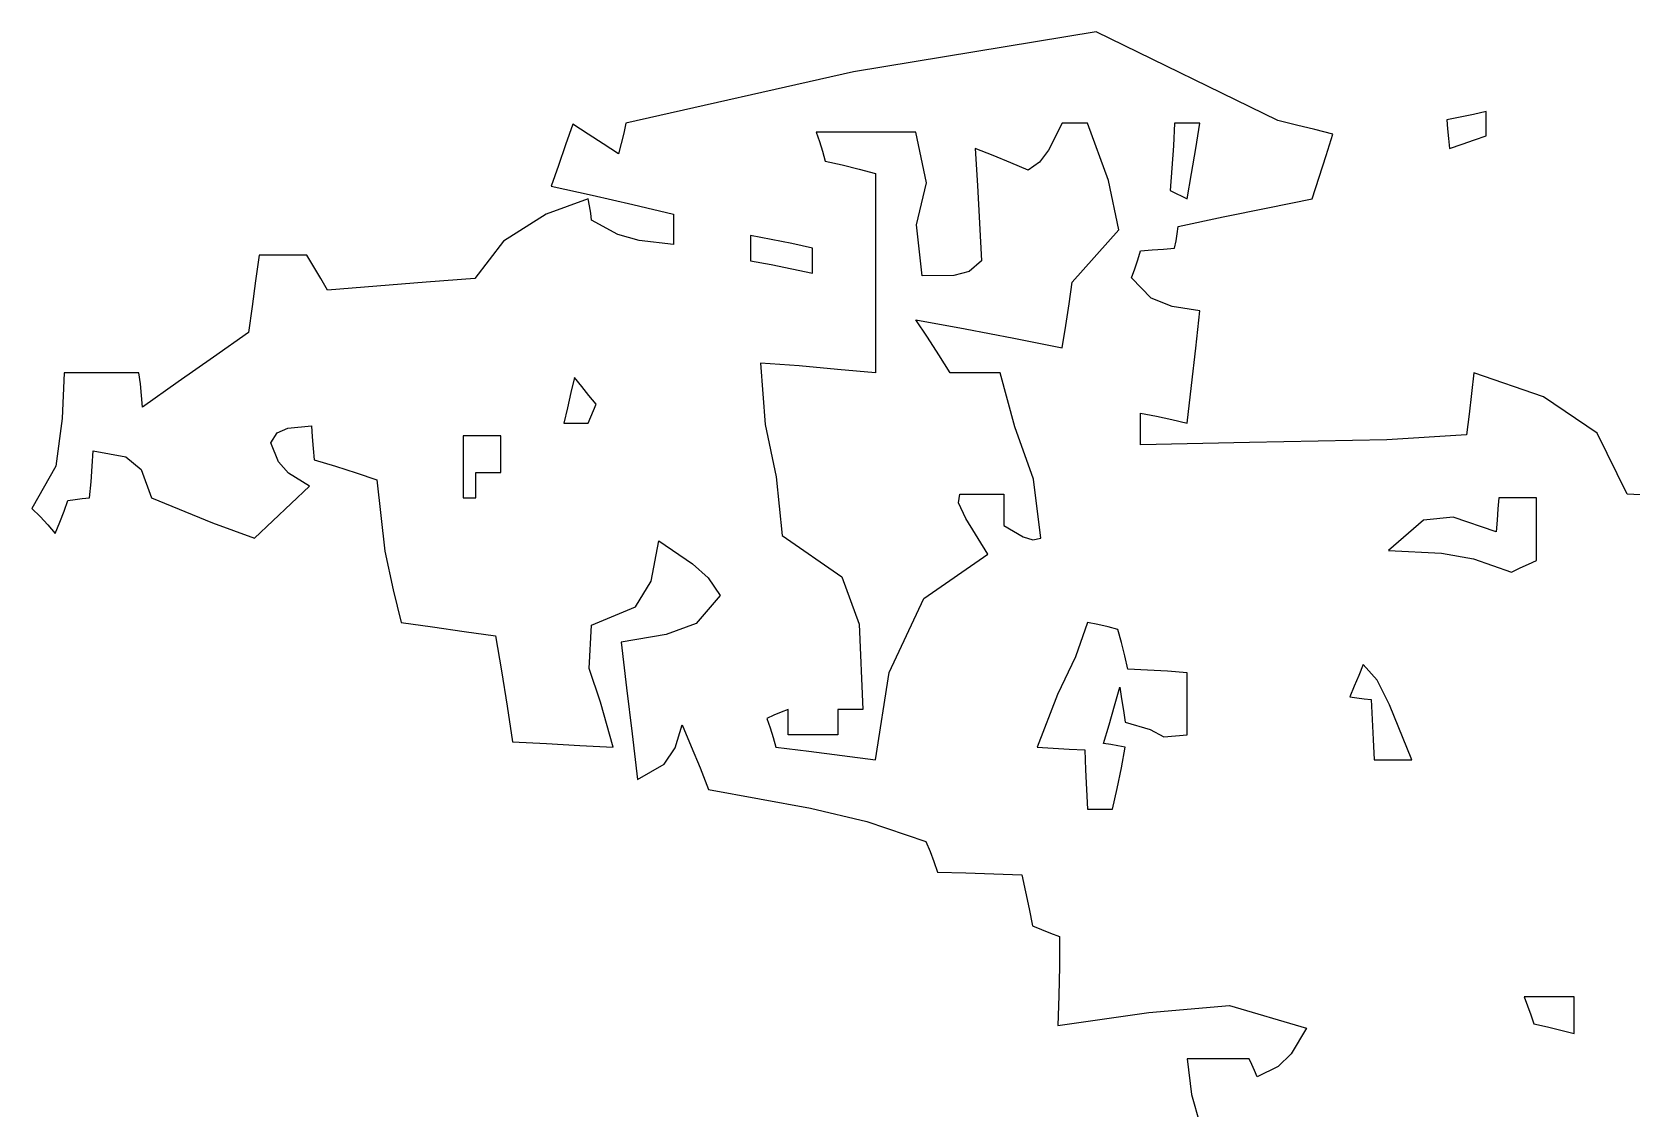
# Model space of a CAD drawing. Header units: millimetres. Extents: x 2622 to 2811, y 687 to 801.
# Drawn here: x 2745.543 to 2746.433, y 776.249 to 776.848 of the extents above; entities that cross this region are included whole.
import ezdxf

# ---------------------------------------------------------------- set-up
doc = ezdxf.new("R2010")
doc.units = ezdxf.units.MM
doc.layers.add('CHIOMA', color=94, linetype='Continuous')

msp = doc.modelspace()

# ---------------------------------------------------------------- linework, layer by layer
at = {"layer": 'CHIOMA', "linetype": 'Continuous'}
for p, q in [((2746.13534, 776.84829), (2746.00023, 776.82601)), ((2746.23645, 776.7989), (2746.13534, 776.84829)), ((2746.00023, 776.82601), (2745.87345, 776.7974)), ((2745.84395, 776.7969), (2745.83995, 776.7854)), ((2745.85245, 776.7914), (2745.84395, 776.7969)), ((2745.87345, 776.7974), (2745.87231, 776.79188)), ((2746.11645, 776.7974), (2746.10875, 776.78244)), ((2746.12131, 776.7974), (2746.11645, 776.7974)), ((2746.12593, 776.7974), (2746.12131, 776.7974)), ((2746.13045, 776.7974), (2746.12593, 776.7974)), ((2746.14214, 776.76557), (2746.13045, 776.7974)), ((2746.17895, 776.7974), (2746.17831, 776.7849)), ((2746.18381, 776.7974), (2746.17895, 776.7974)), ((2746.18843, 776.7974), (2746.18381, 776.7974)), ((2746.19295, 776.7974), (2746.18843, 776.7974)), ((2746.19081, 776.7834), (2746.19295, 776.7974)), ((2746.24681, 776.7964), (2746.23645, 776.7989)), ((2746.25693, 776.7939), (2746.24681, 776.7964)), ((2746.33793, 776.8009), (2746.33045, 776.7994)), ((2746.33045, 776.7994), (2746.33095, 776.79425)), ((2746.34531, 776.8024), (2746.33793, 776.8009)), ((2746.35245, 776.8039), (2746.34531, 776.8024)), ((2746.35245, 776.7994), (2746.35245, 776.8039)), ((2746.35245, 776.7949), (2746.35245, 776.7994)), ((2745.86095, 776.7859), (2745.85245, 776.7914)), ((2745.87231, 776.79188), (2745.87093, 776.78625)), ((2745.97945, 776.7924), (2745.98131, 776.78725)), ((2745.99795, 776.7924), (2745.97945, 776.7924)), ((2745.98131, 776.78725), (2745.98293, 776.78188)), ((2746.01645, 776.7924), (2745.99795, 776.7924)), ((2746.03495, 776.7924), (2746.01645, 776.7924)), ((2746.04086, 776.76422), (2746.03495, 776.7924)), ((2746.26695, 776.7914), (2746.25693, 776.7939)), ((2746.26331, 776.7794), (2746.26695, 776.7914)), ((2746.33095, 776.79425), (2746.33145, 776.78888)), ((2746.33145, 776.78888), (2746.33195, 776.7834)), ((2746.33893, 776.78588), (2746.34581, 776.78825)), ((2746.34581, 776.78825), (2746.35245, 776.7904)), ((2746.35245, 776.7904), (2746.35245, 776.7949)), ((2745.83995, 776.7854), (2745.83595, 776.7739)), ((2745.86945, 776.7804), (2745.86095, 776.7859)), ((2745.87093, 776.78625), (2745.86945, 776.7804)), ((2745.98293, 776.78188), (2745.98445, 776.7764)), ((2746.07793, 776.7794), (2746.06795, 776.7834)), ((2746.06795, 776.7834), (2746.06931, 776.76275)), ((2746.08781, 776.7754), (2746.07793, 776.7794)), ((2746.10875, 776.78244), (2746.10382, 776.7757)), ((2746.17831, 776.7849), (2746.17743, 776.7724)), ((2746.18843, 776.7694), (2746.19081, 776.7834)), ((2746.25943, 776.7674), (2746.26331, 776.7794)), ((2746.33195, 776.7834), (2746.33893, 776.78588)), ((2745.83595, 776.7739), (2745.83195, 776.7624)), ((2745.98445, 776.7764), (2745.99393, 776.77425)), ((2745.99393, 776.77425), (2746.00331, 776.77188)), ((2746.00331, 776.77188), (2746.01245, 776.7694)), ((2746.01245, 776.7694), (2746.01245, 776.7324)), ((2746.09745, 776.7714), (2746.08781, 776.7754)), ((2746.10382, 776.7757), (2746.09745, 776.7714)), ((2746.17743, 776.7724), (2746.17645, 776.7599)), ((2746.18595, 776.7554), (2746.18843, 776.7694)), ((2745.83195, 776.7624), (2745.85481, 776.75738)), ((2746.03521, 776.74092), (2746.04086, 776.76422)), ((2746.06931, 776.76275), (2746.07043, 776.74188)), ((2746.14793, 776.73807), (2746.14214, 776.76557)), ((2746.25545, 776.7554), (2746.25943, 776.7674)), ((2745.85245, 776.7554), (2745.82912, 776.74686)), ((2745.85331, 776.7514), (2745.85245, 776.7554)), ((2745.85481, 776.75738), (2745.87743, 776.75225)), ((2745.87743, 776.75225), (2745.89995, 776.7469)), ((2746.17645, 776.7599), (2746.17981, 776.7584)), ((2746.17981, 776.7584), (2746.18293, 776.7569)), ((2746.18293, 776.7569), (2746.18595, 776.7554)), ((2746.23081, 776.75038), (2746.25545, 776.7554)), ((2745.82912, 776.74686), (2745.80545, 776.73177)), ((2745.85393, 776.7474), (2745.85331, 776.7514)), ((2745.85445, 776.7434), (2745.85393, 776.7474)), ((2745.86914, 776.73557), (2745.85445, 776.7434)), ((2745.89995, 776.7469), (2745.89995, 776.74138)), ((2746.18095, 776.7399), (2746.20593, 776.74525)), ((2746.20593, 776.74525), (2746.23081, 776.75038)), ((2745.88093, 776.73207), (2745.86914, 776.73557)), ((2745.89995, 776.74138), (2745.89995, 776.73575)), ((2745.89995, 776.73575), (2745.89995, 776.7299)), ((2745.94295, 776.7349), (2745.94295, 776.73038)), ((2745.95445, 776.73275), (2745.94295, 776.7349)), ((2746.03845, 776.7124), (2746.03521, 776.74092)), ((2746.07043, 776.74188), (2746.07145, 776.7209)), ((2746.12195, 776.7089), (2746.14793, 776.73807)), ((2746.17981, 776.7319), (2746.18043, 776.7359)), ((2746.18043, 776.7359), (2746.18095, 776.7399)), ((2745.80545, 776.73177), (2745.78945, 776.7109)), ((2745.89995, 776.7299), (2745.88093, 776.73207)), ((2745.94295, 776.73038), (2745.94295, 776.72575)), ((2745.94295, 776.72575), (2745.94295, 776.7209)), ((2745.96595, 776.73038), (2745.95445, 776.73275)), ((2745.97745, 776.7279), (2745.96595, 776.73038)), ((2745.97745, 776.72338), (2745.97745, 776.7279)), ((2746.01245, 776.7324), (2746.01245, 776.6954)), ((2746.15843, 776.7214), (2746.15995, 776.7264)), ((2746.15995, 776.7264), (2746.16643, 776.7269)), ((2746.16643, 776.7269), (2746.17281, 776.7274)), ((2746.17281, 776.7274), (2746.17895, 776.7279)), ((2746.17895, 776.7279), (2746.17981, 776.7319)), ((2745.66945, 776.7239), (2745.66745, 776.70975)), ((2745.67843, 776.7239), (2745.66945, 776.7239)), ((2745.68731, 776.7239), (2745.67843, 776.7239)), ((2745.69595, 776.7239), (2745.68731, 776.7239)), ((2745.69993, 776.7174), (2745.69595, 776.7239)), ((2745.70381, 776.7109), (2745.69993, 776.7174)), ((2745.94295, 776.7209), (2745.95445, 776.71875)), ((2745.95445, 776.71875), (2745.96595, 776.71638)), ((2745.96595, 776.71638), (2745.97745, 776.7139)), ((2745.97745, 776.71875), (2745.97745, 776.72338)), ((2745.97745, 776.7139), (2745.97745, 776.71875)), ((2746.07145, 776.7209), (2746.06456, 776.71492)), ((2746.15495, 776.7114), (2746.15681, 776.7164)), ((2746.15681, 776.7164), (2746.15843, 776.7214)), ((2745.66745, 776.70975), (2745.66545, 776.69538)), ((2745.70745, 776.7044), (2745.70381, 776.7109)), ((2745.76231, 776.70888), (2745.73493, 776.70675)), ((2745.78945, 776.7109), (2745.76231, 776.70888)), ((2746.05601, 776.71272), (2746.03845, 776.7124)), ((2746.06456, 776.71492), (2746.05601, 776.71272)), ((2746.12031, 776.69688), (2746.12195, 776.7089)), ((2746.16592, 776.69994), (2746.15495, 776.7114)), ((2745.73493, 776.70675), (2745.70745, 776.7044)), ((2746.17766, 776.69536), (2746.16592, 776.69994)), ((2745.66545, 776.69538), (2745.66345, 776.6809)), ((2746.01245, 776.6954), (2746.01245, 776.6584)), ((2746.11843, 776.68475), (2746.12031, 776.69688)), ((2746.19295, 776.6929), (2746.17766, 776.69536)), ((2746.19081, 776.67225), (2746.19295, 776.6929)), ((2745.66345, 776.6809), (2745.64393, 776.66725)), ((2746.03495, 776.6879), (2746.06231, 776.68288)), ((2746.04143, 776.67825), (2746.03495, 776.6879)), ((2746.06231, 776.68288), (2746.08943, 776.67775)), ((2746.11645, 776.6724), (2746.11843, 776.68475)), ((2746.04781, 776.66838), (2746.04143, 776.67825)), ((2746.08943, 776.67775), (2746.11645, 776.6724)), ((2746.18843, 776.65138), (2746.19081, 776.67225)), ((2745.64393, 776.66725), (2745.62431, 776.65338)), ((2745.96993, 776.66225), (2745.94845, 776.6639)), ((2745.94845, 776.6639), (2745.95112, 776.62968)), ((2746.05395, 776.6584), (2746.04781, 776.66838)), ((2745.56095, 776.6584), (2745.55973, 776.63294)), ((2745.57493, 776.6584), (2745.56095, 776.6584)), ((2745.58881, 776.6584), (2745.57493, 776.6584)), ((2745.60245, 776.6584), (2745.58881, 776.6584)), ((2745.60331, 776.65225), (2745.60245, 776.6584)), ((2745.84495, 776.6559), (2745.84295, 776.6474)), ((2745.84895, 776.6509), (2745.84495, 776.6559)), ((2745.99131, 776.66038), (2745.96993, 776.66225)), ((2746.01245, 776.6584), (2745.99131, 776.66038)), ((2746.06343, 776.6584), (2746.05395, 776.6584)), ((2746.07281, 776.6584), (2746.06343, 776.6584)), ((2746.08195, 776.6584), (2746.07281, 776.6584)), ((2746.09001, 776.62833), (2746.08195, 776.6584)), ((2746.34545, 776.6584), (2746.34431, 776.6469)), ((2746.38429, 776.64512), (2746.34545, 776.6584)), ((2745.60393, 776.64588), (2745.60331, 776.65225)), ((2745.60445, 776.6394), (2745.60393, 776.64588)), ((2745.62431, 776.65338), (2745.60445, 776.6394)), ((2745.84295, 776.6474), (2745.84095, 776.6389)), ((2745.85295, 776.6459), (2745.84895, 776.6509)), ((2745.85695, 776.6409), (2745.85295, 776.6459)), ((2746.18595, 776.6304), (2746.18843, 776.65138)), ((2746.34431, 776.6469), (2746.34293, 776.6354)), ((2746.41412, 776.62485), (2746.38429, 776.64512)), ((2745.84095, 776.6389), (2745.83895, 776.6304)), ((2745.85395, 776.6339), (2745.85545, 776.6374)), ((2745.85545, 776.6374), (2745.85695, 776.6409)), ((2746.15995, 776.6359), (2746.16881, 776.63425)), ((2746.15995, 776.63025), (2746.15995, 776.6359)), ((2745.55973, 776.63294), (2745.55618, 776.60636)), ((2745.67945, 776.62509), (2745.68529, 776.62755)), ((2745.68529, 776.62755), (2745.69845, 776.6289)), ((2745.69845, 776.6289), (2745.69895, 776.62275)), ((2745.83895, 776.6304), (2745.84345, 776.6304)), ((2745.84345, 776.6304), (2745.84795, 776.6304)), ((2745.84795, 776.6304), (2745.85245, 776.6304)), ((2745.85245, 776.6304), (2745.85395, 776.6339)), ((2745.95112, 776.62968), (2745.95712, 776.60046)), ((2746.1004, 776.59914), (2746.09001, 776.62833)), ((2746.15995, 776.62438), (2746.15995, 776.63025)), ((2746.16881, 776.63425), (2746.17743, 776.63238)), ((2746.17743, 776.63238), (2746.18595, 776.6304)), ((2746.34293, 776.6354), (2746.34145, 776.6239)), ((2745.67595, 776.6194), (2745.67945, 776.62509)), ((2745.68008, 776.60885), (2745.67595, 776.6194)), ((2745.69895, 776.62275), (2745.69945, 776.61638)), ((2745.78295, 776.6234), (2745.78295, 776.6119)), ((2745.78995, 776.6234), (2745.78295, 776.6234)), ((2745.79695, 776.6234), (2745.78995, 776.6234)), ((2745.80395, 776.6234), (2745.79695, 776.6234)), ((2745.80395, 776.61675), (2745.80395, 776.6234)), ((2746.15995, 776.6184), (2746.15995, 776.62438)), ((2746.22056, 776.6196), (2746.15995, 776.6184)), ((2746.29718, 776.62103), (2746.22056, 776.6196)), ((2746.34145, 776.6239), (2746.29718, 776.62103)), ((2746.43095, 776.5909), (2746.41412, 776.62485)), ((2745.57643, 776.60638), (2745.57695, 776.6149)), ((2745.57695, 776.6149), (2745.59527, 776.6116)), ((2745.59527, 776.6116), (2745.60381, 776.60453)), ((2745.69945, 776.61638), (2745.69995, 776.6099)), ((2745.69995, 776.6099), (2745.71181, 776.60638)), ((2745.78295, 776.6119), (2745.78295, 776.6004)), ((2745.80395, 776.60988), (2745.80395, 776.61675)), ((2745.80395, 776.6029), (2745.80395, 776.60988)), ((2745.55618, 776.60636), (2745.54295, 776.5829)), ((2745.57581, 776.59775), (2745.57643, 776.60638)), ((2745.60381, 776.60453), (2745.60945, 776.5889)), ((2745.68566, 776.60262), (2745.68008, 776.60885)), ((2745.69745, 776.5954), (2745.68566, 776.60262)), ((2745.71181, 776.60638), (2745.72343, 776.60275)), ((2745.72343, 776.60275), (2745.73495, 776.5989)), ((2745.78295, 776.6004), (2745.78295, 776.5889)), ((2745.78995, 776.6029), (2745.79481, 776.6029)), ((2745.78995, 776.59838), (2745.78995, 776.6029)), ((2745.79481, 776.6029), (2745.79943, 776.6029)), ((2745.79943, 776.6029), (2745.80395, 776.6029)), ((2745.95712, 776.60046), (2745.96045, 776.5679)), ((2745.57495, 776.5889), (2745.57581, 776.59775)), ((2745.66686, 776.56638), (2745.69745, 776.5954)), ((2745.73495, 776.5989), (2745.73934, 776.55907)), ((2745.78995, 776.59375), (2745.78995, 776.59838)), ((2745.78995, 776.5889), (2745.78995, 776.59375)), ((2746.10445, 776.5664), (2746.1004, 776.59914)), ((2745.54295, 776.5829), (2745.54743, 776.57838)), ((2745.56081, 776.58138), (2745.56295, 776.5874)), ((2745.56295, 776.5874), (2745.56695, 776.5879)), ((2745.56695, 776.5879), (2745.57095, 776.5884)), ((2745.57095, 776.5884), (2745.57495, 776.5889)), ((2745.60945, 776.5889), (2745.64338, 776.57492)), ((2745.78295, 776.5889), (2745.78543, 776.5889)), ((2745.78543, 776.5889), (2745.78781, 776.5889)), ((2745.78781, 776.5889), (2745.78995, 776.5889)), ((2746.05869, 776.58599), (2746.05945, 776.5909)), ((2746.06271, 776.57731), (2746.05869, 776.58599)), ((2746.05945, 776.5909), (2746.06781, 776.5909)), ((2746.06781, 776.5909), (2746.07593, 776.5909)), ((2746.07593, 776.5909), (2746.08395, 776.5909)), ((2746.08395, 776.5909), (2746.08395, 776.58525)), ((2746.08395, 776.58525), (2746.08395, 776.57938)), ((2746.35895, 776.58275), (2746.35845, 776.57638)), ((2746.35945, 776.5889), (2746.35895, 776.58275)), ((2746.36645, 776.5889), (2746.35945, 776.5889)), ((2746.37345, 776.5889), (2746.36645, 776.5889)), ((2746.38045, 776.5889), (2746.37345, 776.5889)), ((2746.38045, 776.57738), (2746.38045, 776.5889)), ((2746.44195, 776.59038), (2746.43095, 776.5909)), ((2745.54743, 776.57838), (2745.55181, 776.57375)), ((2745.55181, 776.57375), (2745.55595, 776.5689)), ((2745.55595, 776.5689), (2745.55843, 776.57525)), ((2745.55843, 776.57525), (2745.56081, 776.58138)), ((2745.64338, 776.57492), (2745.66686, 776.56638)), ((2746.07495, 776.5574), (2746.06271, 776.57731)), ((2746.08395, 776.57938), (2746.08395, 776.5734)), ((2746.31751, 776.57635), (2746.29795, 776.5594)), ((2746.33406, 776.57796), (2746.31751, 776.57635)), ((2746.35795, 776.5699), (2746.33406, 776.57796)), ((2746.35845, 776.57638), (2746.35795, 776.5699)), ((2746.38045, 776.56575), (2746.38045, 776.57738)), ((2745.88756, 776.54238), (2745.89195, 776.5649)), ((2745.89195, 776.5649), (2745.91055, 776.5521)), ((2745.96045, 776.5679), (2745.99379, 776.54475)), ((2746.08395, 776.5734), (2746.09471, 776.56714)), ((2746.09471, 776.56714), (2746.10003, 776.56533)), ((2746.10003, 776.56533), (2746.10445, 776.5664)), ((2746.38045, 776.5539), (2746.38045, 776.56575)), ((2745.73934, 776.55907), (2745.74406, 776.53757)), ((2746.03931, 776.53272), (2746.07495, 776.5574)), ((2746.29795, 776.5594), (2746.32749, 776.55796)), ((2746.32749, 776.55796), (2746.34525, 776.55485)), ((2745.91055, 776.5521), (2745.91936, 776.5442)), ((2746.34525, 776.55485), (2746.36645, 776.5474)), ((2746.36645, 776.5474), (2746.37131, 776.54975)), ((2746.37131, 776.54975), (2746.37593, 776.55188)), ((2746.37593, 776.55188), (2746.38045, 776.5539)), ((2745.87884, 776.52809), (2745.88756, 776.54238)), ((2745.91936, 776.5442), (2745.92595, 776.5344)), ((2745.99379, 776.54475), (2746.00345, 776.51838)), ((2745.74406, 776.53757), (2745.74845, 776.5194)), ((2745.92595, 776.5344), (2745.91258, 776.51877)), ((2746.0201, 776.49159), (2746.03931, 776.53272)), ((2745.85445, 776.5179), (2745.87884, 776.52809)), ((2745.74845, 776.5194), (2745.76595, 776.5169)), ((2745.76595, 776.5169), (2745.78345, 776.5144)), ((2745.78345, 776.5144), (2745.80095, 776.5119)), ((2745.80095, 776.5119), (2745.80431, 776.49238)), ((2745.85312, 776.49383), (2745.85445, 776.5179)), ((2745.89599, 776.5127), (2745.87095, 776.5084)), ((2745.91258, 776.51877), (2745.89599, 776.5127)), ((2746.00345, 776.51838), (2746.00545, 776.4709)), ((2746.13045, 776.5194), (2746.12386, 776.50027)), ((2746.13631, 776.51825), (2746.13045, 776.5194)), ((2746.14193, 776.51688), (2746.13631, 776.51825)), ((2746.14745, 776.5154), (2746.14193, 776.51688)), ((2746.14943, 776.50825), (2746.14745, 776.5154)), ((2745.87095, 776.5084), (2745.87395, 776.4829)), ((2746.15131, 776.50088), (2746.14943, 776.50825)), ((2745.85945, 776.47498), (2745.85312, 776.49383)), ((2746.12386, 776.50027), (2746.11371, 776.47936)), ((2746.15295, 776.4934), (2746.15131, 776.50088)), ((2746.16395, 776.49288), (2746.15295, 776.4934)), ((2746.28395, 776.4959), (2746.28145, 776.4899)), ((2746.29162, 776.48727), (2746.28395, 776.4959)), ((2745.80431, 776.49238), (2745.80743, 776.47275)), ((2746.01245, 776.4429), (2746.0201, 776.49159)), ((2746.17495, 776.49225), (2746.16395, 776.49288)), ((2746.18595, 776.4914), (2746.17495, 776.49225)), ((2746.18595, 776.4799), (2746.18595, 776.4914)), ((2746.28145, 776.4899), (2746.27895, 776.4839)), ((2746.29862, 776.47353), (2746.29162, 776.48727)), ((2745.87395, 776.4829), (2745.87695, 776.4574)), ((2746.11371, 776.47936), (2746.10245, 776.4499)), ((2746.14545, 776.4729), (2746.14845, 776.4834)), ((2746.14845, 776.4834), (2746.14945, 776.4769)), ((2746.14945, 776.4769), (2746.15045, 776.4704)), ((2746.18595, 776.4684), (2746.18595, 776.4799)), ((2746.27895, 776.4839), (2746.27645, 776.4779)), ((2746.27645, 776.4779), (2746.28045, 776.4774)), ((2746.28045, 776.4774), (2746.28445, 776.4769)), ((2746.28445, 776.4769), (2746.28845, 776.4764)), ((2746.28845, 776.4764), (2746.28895, 776.46538)), ((2745.80743, 776.47275), (2745.81045, 776.4529)), ((2745.86645, 776.4499), (2745.85945, 776.47498)), ((2745.95595, 776.46775), (2745.95195, 776.4659)), ((2745.95995, 776.46938), (2745.95595, 776.46775)), ((2745.96395, 776.4709), (2745.95995, 776.46938)), ((2745.96395, 776.46638), (2745.96395, 776.4709)), ((2745.99145, 776.4709), (2745.99145, 776.46638)), ((2745.99631, 776.4709), (2745.99145, 776.4709)), ((2746.00093, 776.4709), (2745.99631, 776.4709)), ((2746.00545, 776.4709), (2746.00093, 776.4709)), ((2746.14245, 776.4624), (2746.14545, 776.4729)), ((2746.15045, 776.4704), (2746.15145, 776.4639)), ((2746.18595, 776.4569), (2746.18595, 776.4684)), ((2746.31095, 776.4429), (2746.29862, 776.47353)), ((2745.90103, 776.44949), (2745.90495, 776.4624)), ((2745.90495, 776.4624), (2745.90993, 776.4504)), ((2745.95195, 776.4659), (2745.95381, 776.46075)), ((2745.95381, 776.46075), (2745.95543, 776.45538)), ((2745.96395, 776.46175), (2745.96395, 776.46638)), ((2745.96395, 776.4569), (2745.96395, 776.46175)), ((2745.99145, 776.46638), (2745.99145, 776.46175)), ((2745.99145, 776.46175), (2745.99145, 776.4569)), ((2746.13945, 776.4519), (2746.14245, 776.4624)), ((2746.15145, 776.4639), (2746.1654, 776.45975)), ((2746.1654, 776.45975), (2746.17301, 776.45572)), ((2746.28895, 776.46538), (2746.28945, 776.45425)), ((2745.81045, 776.4529), (2745.82931, 776.4519)), ((2745.82931, 776.4519), (2745.84793, 776.4509)), ((2745.84793, 776.4509), (2745.86645, 776.4499)), ((2745.87695, 776.4574), (2745.87995, 776.4319)), ((2745.89488, 776.44048), (2745.90103, 776.44949)), ((2745.90993, 776.4504), (2745.91481, 776.4384)), ((2745.95543, 776.45538), (2745.95695, 776.4499)), ((2745.95695, 776.4499), (2745.97545, 776.44775)), ((2745.97331, 776.4569), (2745.96395, 776.4569)), ((2745.98243, 776.4569), (2745.97331, 776.4569)), ((2745.99145, 776.4569), (2745.98243, 776.4569)), ((2746.10245, 776.4499), (2746.11143, 776.4494)), ((2746.11143, 776.4494), (2746.12031, 776.4489)), ((2746.12031, 776.4489), (2746.12895, 776.4484)), ((2746.14345, 776.45138), (2746.13945, 776.4519)), ((2746.14745, 776.45075), (2746.14345, 776.45138)), ((2746.15145, 776.4499), (2746.14745, 776.45075)), ((2746.14931, 776.4384), (2746.15145, 776.4499)), ((2746.17301, 776.45572), (2746.18595, 776.4569)), ((2746.28945, 776.45425), (2746.28995, 776.4429)), ((2745.87995, 776.4319), (2745.89488, 776.44048)), ((2745.97545, 776.44775), (2745.99395, 776.44538)), ((2745.99395, 776.44538), (2746.01245, 776.4429)), ((2746.12895, 776.4484), (2746.12945, 776.4374)), ((2746.28995, 776.4429), (2746.29695, 776.4429)), ((2746.29695, 776.4429), (2746.30395, 776.4429)), ((2746.30395, 776.4429), (2746.31095, 776.4429)), ((2745.91481, 776.4384), (2745.91945, 776.4264)), ((2746.12945, 776.4374), (2746.12995, 776.4264)), ((2746.14693, 776.4269), (2746.14931, 776.4384)), ((2745.91945, 776.4264), (2745.97627, 776.41599)), ((2746.12995, 776.4264), (2746.13045, 776.4154)), ((2746.14445, 776.4154), (2746.14693, 776.4269)), ((2745.97627, 776.41599), (2746.00764, 776.40848)), ((2746.13045, 776.4154), (2746.13531, 776.4154)), ((2746.13531, 776.4154), (2746.13993, 776.4154)), ((2746.13993, 776.4154), (2746.14445, 776.4154)), ((2746.00764, 776.40848), (2746.04045, 776.3974)), ((2746.04045, 776.3974), (2746.04281, 776.39188)), ((2746.04281, 776.39188), (2746.04493, 776.38625)), ((2746.04493, 776.38625), (2746.04695, 776.3804)), ((2746.04695, 776.3804), (2746.06281, 776.3799)), ((2746.06281, 776.3799), (2746.07843, 776.3794)), ((2746.07843, 776.3794), (2746.09395, 776.3789)), ((2746.09395, 776.3789), (2746.09595, 776.3694)), ((2746.09595, 776.3694), (2746.09795, 776.3599)), ((2746.09795, 776.3599), (2746.09995, 776.3504)), ((2746.09995, 776.3504), (2746.10495, 776.3484)), ((2746.10495, 776.3484), (2746.10995, 776.3464)), ((2746.10995, 776.3464), (2746.11495, 776.3444)), ((2746.11495, 776.3444), (2746.11481, 776.3279)), ((2746.11481, 776.3279), (2746.11443, 776.3114)), ((2746.11443, 776.3114), (2746.11395, 776.2949)), ((2746.37345, 776.3109), (2746.37543, 776.3059)), ((2746.38293, 776.3109), (2746.37345, 776.3109)), ((2746.39231, 776.3109), (2746.38293, 776.3109)), ((2746.40145, 776.3109), (2746.39231, 776.3109)), ((2746.40145, 776.30425), (2746.40145, 776.3109)), ((2746.11395, 776.2949), (2746.16464, 776.30218)), ((2746.16464, 776.30218), (2746.20943, 776.30612)), ((2746.20943, 776.30612), (2746.25245, 776.2934)), ((2746.37543, 776.3059), (2746.37731, 776.3009)), ((2746.37731, 776.3009), (2746.37895, 776.2959)), ((2746.40145, 776.29738), (2746.40145, 776.30425)), ((2746.25245, 776.2934), (2746.24377, 776.27907)), ((2746.37895, 776.2959), (2746.38645, 776.29425)), ((2746.38645, 776.29425), (2746.39395, 776.29238)), ((2746.39395, 776.29238), (2746.40145, 776.2904)), ((2746.40145, 776.2904), (2746.40145, 776.29738)), ((2746.18595, 776.2764), (2746.18829, 776.25649)), ((2746.19745, 776.2764), (2746.18595, 776.2764)), ((2746.20895, 776.2764), (2746.19745, 776.2764)), ((2746.22045, 776.2764), (2746.20895, 776.2764)), ((2746.22195, 776.27325), (2746.22045, 776.2764)), ((2746.22345, 776.26988), (2746.22195, 776.27325)), ((2746.23664, 776.27207), (2746.22495, 776.2664)), ((2746.24377, 776.27907), (2746.23664, 776.27207)), ((2746.22495, 776.2664), (2746.22345, 776.26988)), ((2746.18829, 776.25649), (2746.19295, 776.24014))]:
    msp.add_line(p, q, dxfattribs=at)

doc.saveas('drawing.dxf')
